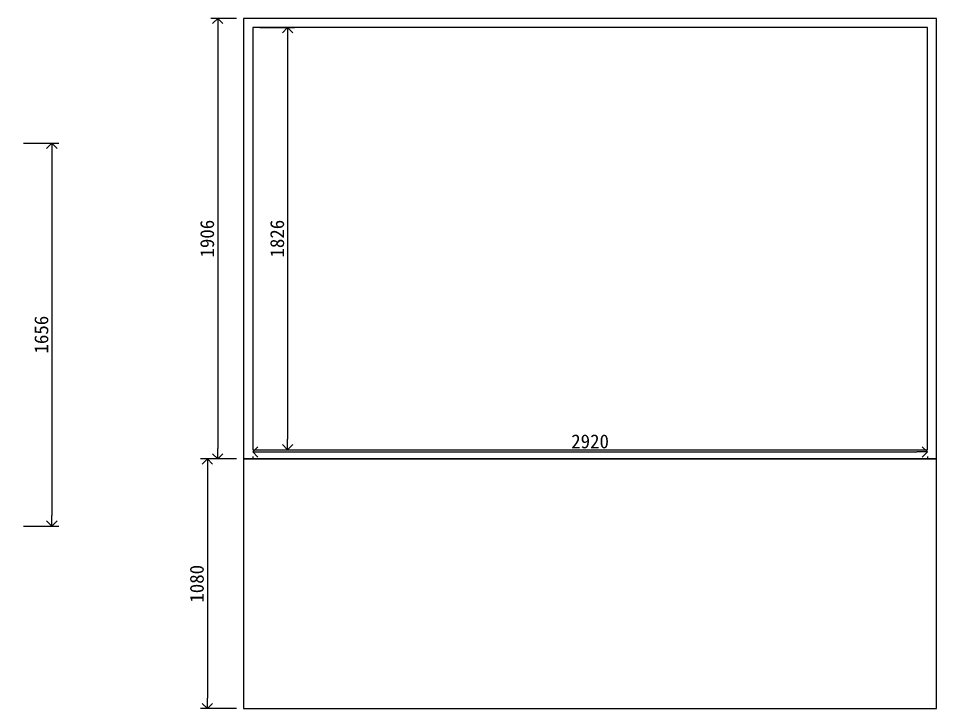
# Model space of a CAD drawing. Extents: x -66030 to 95157, y -13132 to 45879.
# Drawn here: x 4107 to 8082, y 28593 to 31579 of the extents above; entities that cross this region are included whole.
import ezdxf

# ---------------------------------------------------------------- set-up
doc = ezdxf.new("R2010")
doc.units = 0
doc.header["$LTSCALE"] = 100
doc.header["$MEASUREMENT"] = 0
doc.header["$PDMODE"] = 2
doc.header["$PDSIZE"] = -3
doc.layers.get('0').update_dxf_attribs({"linetype": 'CONTINUOUS'})
doc.layers.get('Defpoints').update_dxf_attribs({"linetype": 'CONTINUOUS'})
doc.layers.add('3', color=11, linetype='CONTINUOUS')
doc.styles.add('HZ', font='simhei.ttf')
doc.dimstyles.new('TEXT', dxfattribs={"dimscale": 8, "dimtxt": 2, "dimasz": 1.5, "dimexe": 1, "dimexo": 1, "dimgap": 0.5, "dimtad": 1, "dimdec": 0, "dimzin": 0, "dimdsep": 46, "dimtxsty": 'HZ', "dimblk": 'DOT', "dimblk1": 'OPEN90', "dimblk2": 'OPEN90', "dimsah": 1, "dimcen": 0, "dimclrd": 256, "dimclre": 256, "dimclrt": 7, "dimadec": 0, "dimazin": 0, "dimtfac": 0.5, "dimtdec": 0, "dimtmove": 2, "dimatfit": 3, "dimldrblk": 'OPEN90', "dimfxl": 1, "dimtolj": 1, "dimtzin": 0, "dimarcsym": 0})

# ---------------------------------------------------------------- blocks, each defined once
blk = doc.blocks.new('_OPEN90')
at = {"color": 0, "linetype": 'ByBlock'}
for p, q in [((0, 0), (-1, 0)), ((-0.5, 0.5), (0, 0)), ((0, 0), (-0.5, -0.5))]:
    blk.add_line(p, q, dxfattribs=at)
blk = doc.blocks.new('*D89')
at = {"layer": '3', "lineweight": -2, "transparency": 16777216}
for p, q in [((5051.7, 31578.6), (4940, 31578.6)), ((4970, 31533.6), (4970, 29717.6)), ((5051.7, 29672.6), (4940, 29672.6))]:
    blk.add_line(p, q, dxfattribs=at)
at = {"layer": 'Defpoints', "color": 0, "transparency": 16777216}
for p in [(5081.7, 31578.6), (4970, 29672.6), (5081.7, 29672.6)]:
    blk.add_point(p, dxfattribs=at)
at = {"layer": '3', "lineweight": -2, "transparency": 16777216, "xscale": 45, "yscale": 45, "zscale": 45}
for p, rotation in [((4970, 31578.6), 90), ((4970, 29672.6), 270)]:
    blk.add_blockref('_OPEN90', p, dxfattribs=dict(at, rotation=rotation))
at = {"layer": '3', "color": 7, "transparency": 16777216, "insert": (4924.6, 30625.6), "char_height": 60, "attachment_point": 5, "rotation": 90, "style": 'HZ'}
blk.add_mtext('\\A1;1906', dxfattribs=at)
blk = doc.blocks.new('*D90')
at = {"layer": '3', "lineweight": -2, "transparency": 16777216}
for p, q in [((4129.9, 31038.4), (4281.9, 31038.4)), ((4251.9, 30993.4), (4251.9, 29427.4)), ((4129.9, 29382.4), (4281.9, 29382.4))]:
    blk.add_line(p, q, dxfattribs=at)
at = {"layer": 'Defpoints', "color": 0, "transparency": 16777216}
for p in [(4099.9, 31038.4), (4099.9, 29382.4), (4251.9, 29382.4)]:
    blk.add_point(p, dxfattribs=at)
at = {"layer": '3', "lineweight": -2, "transparency": 16777216, "xscale": 45, "yscale": 45, "zscale": 45}
for p, rotation in [((4251.9, 31038.4), 90), ((4251.9, 29382.4), 270)]:
    blk.add_blockref('_OPEN90', p, dxfattribs=dict(at, rotation=rotation))
at = {"layer": '3', "color": 7, "transparency": 16777216, "insert": (4206.9, 30210.4), "char_height": 60, "attachment_point": 5, "rotation": 90, "style": 'HZ'}
blk.add_mtext('\\A1;1656', dxfattribs=at)
blk = doc.blocks.new('*D98')
at = {"layer": '3', "lineweight": -2, "transparency": 16777216}
for p, q in [((5051.7, 29672.6), (4895.3, 29672.6)), ((4925.3, 29627.6), (4925.3, 28637.6)), ((5051.7, 28592.6), (4895.3, 28592.6))]:
    blk.add_line(p, q, dxfattribs=at)
at = {"layer": 'Defpoints', "color": 0, "transparency": 16777216}
for p in [(5081.7, 29672.6), (4925.3, 28592.6), (5081.7, 28592.6)]:
    blk.add_point(p, dxfattribs=at)
at = {"layer": '3', "lineweight": -2, "transparency": 16777216, "xscale": 45, "yscale": 45, "zscale": 45}
for p, rotation in [((4925.3, 29672.6), 90), ((4925.3, 28592.6), 270)]:
    blk.add_blockref('_OPEN90', p, dxfattribs=dict(at, rotation=rotation))
at = {"layer": '3', "color": 7, "transparency": 16777216, "insert": (4879.9, 29132.6), "char_height": 60, "attachment_point": 5, "rotation": 90, "style": 'HZ'}
blk.add_mtext('\\A1;1080', dxfattribs=at)
blk = doc.blocks.new('*D99')
at = {"layer": '3', "lineweight": -2, "transparency": 16777216}
for p, q in [((5151.7, 31538.6), (5302.5, 31538.6)), ((5272.5, 31493.6), (5272.5, 29757.6)), ((5151.7, 29712.6), (5302.5, 29712.6))]:
    blk.add_line(p, q, dxfattribs=at)
at = {"layer": 'Defpoints', "color": 0, "transparency": 16777216}
for p in [(5121.7, 31538.6), (5121.7, 29712.6), (5272.5, 29712.6)]:
    blk.add_point(p, dxfattribs=at)
at = {"layer": '3', "lineweight": -2, "transparency": 16777216, "xscale": 45, "yscale": 45, "zscale": 45}
for p, rotation in [((5272.5, 31538.6), 90), ((5272.5, 29712.6), 270)]:
    blk.add_blockref('_OPEN90', p, dxfattribs=dict(at, rotation=rotation))
at = {"layer": '3', "color": 7, "transparency": 16777216, "insert": (5227.5, 30625.6), "char_height": 60, "attachment_point": 5, "rotation": 90, "style": 'HZ'}
blk.add_mtext('\\A1;1826', dxfattribs=at)
blk = doc.blocks.new('*D100')
at = {"layer": '3', "lineweight": -2, "transparency": 16777216}
for p, q in [((5166.7, 29702.8), (7996.7, 29702.8)), ((5121.7, 29682.6), (5121.7, 29672.8)), ((8041.7, 29682.6), (8041.7, 29672.8))]:
    blk.add_line(p, q, dxfattribs=at)
at = {"layer": 'Defpoints', "color": 0, "transparency": 16777216}
for p in [(5121.7, 29712.6), (8041.7, 29712.6), (8041.7, 29702.8)]:
    blk.add_point(p, dxfattribs=at)
at = {"layer": '3', "lineweight": -2, "transparency": 16777216, "xscale": 45, "yscale": 45, "zscale": 45, "rotation": 180}
blk.add_blockref('_OPEN90', (5121.7, 29702.8), dxfattribs=at)
at = {"layer": '3', "lineweight": -2, "transparency": 16777216, "xscale": 45, "yscale": 45, "zscale": 45}
blk.add_blockref('_OPEN90', (8041.7, 29702.8), dxfattribs=at)
at = {"layer": '3', "color": 7, "transparency": 16777216, "insert": (6581.7, 29748.2), "char_height": 60, "attachment_point": 5, "style": 'HZ'}
blk.add_mtext('\\A1;2920', dxfattribs=at)

msp = doc.modelspace()

# ---------------------------------------------------------------- linework, layer by layer
at = {"layer": '3'}
for points in [[(5081.7, 29672.6), (8081.7, 29672.6), (8081.7, 31578.6), (5081.7, 31578.6)], [(5121.7, 29712.6), (8041.7, 29712.6), (8041.7, 31538.6), (5121.7, 31538.6)], [(5081.7, 28592.6), (8081.7, 28592.6), (8081.7, 29672.6), (5081.7, 29672.6)]]:
    msp.add_lwpolyline(points, close=True, dxfattribs=at)

# ---------------------------------------------------------------- dimensions: what is measured, and where the dimension line sits
for base, p1, p2, picture, middle in [((4970, 29672.6), (5081.7, 31578.6), (5081.7, 29672.6), '*D89', (4924.6, 30625.6)), ((5272.5, 29712.6), (5121.7, 31538.6), (5121.7, 29712.6), '*D99', (5227.5, 30625.6)), ((4251.9, 29382.4), (4099.9, 31038.4), (4099.9, 29382.4), '*D90', (4206.9, 30210.4)), ((4925.3, 28592.6), (5081.7, 29672.6), (5081.7, 28592.6), '*D98', (4879.9, 29132.6))]:
    dim = msp.add_linear_dim(base=base, p1=p1, p2=p2, angle=90, dimstyle='TEXT', override={"dimscale": 30}, dxfattribs=at)
    dim.commit()
    dim.dimension.update_dxf_attribs({"geometry": picture, "text_midpoint": middle})
dim = msp.add_linear_dim(base=(8041.7, 29702.8), p1=(5121.7, 29712.6), p2=(8041.7, 29712.6), dimstyle='TEXT', override={"dimscale": 30}, dxfattribs=at)
dim.commit()
dim.dimension.update_dxf_attribs({"geometry": '*D100', "text_midpoint": (6581.7, 29748.2)})

doc.saveas('drawing.dxf')
